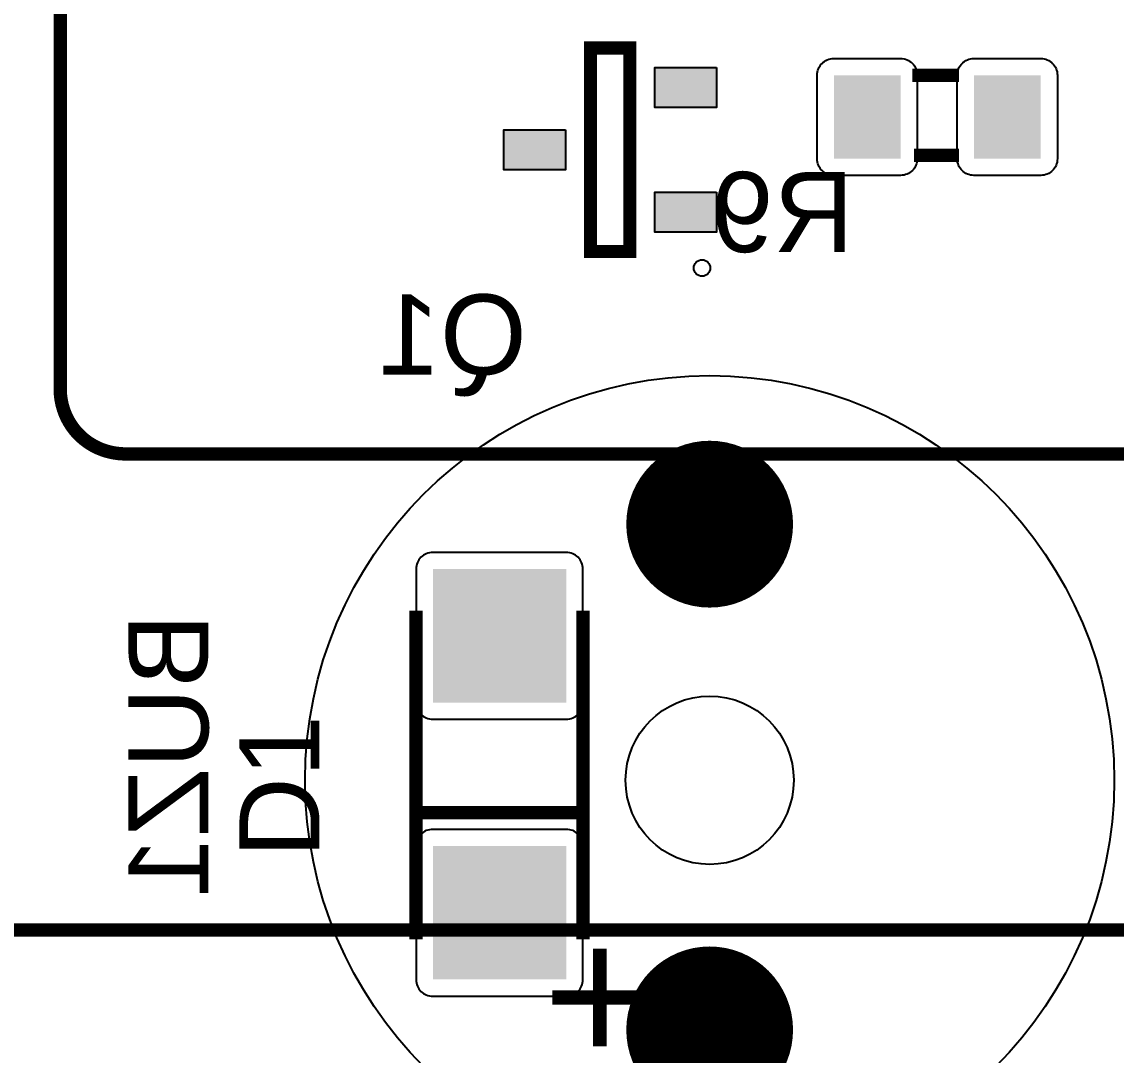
# Model space of a CAD drawing. Header units: inches. Extents: x 15 to 148, y 10 to 111.
# Drawn here: x 135.676 to 137.152, y 98.204 to 99.597 of the extents above; entities that cross this region are included whole.
import ezdxf

# ---------------------------------------------------------------- set-up
doc = ezdxf.new("R2010")
doc.units = ezdxf.units.IN
doc.header["$MEASUREMENT"] = 0
doc.layers.add('BLK_12AWG', color=7, linetype='Continuous')

# ---------------------------------------------------------------- blocks, each defined once
blk = doc.blocks.new('RPAD')
blk.add_trace([(-0.5, -0.5), (-0.5, 0.5), (0.5, -0.5), (0.5, 0.5)])
blk = doc.blocks.new('EPAD')
at = {"const_width": 0.5}
blk.add_lwpolyline([(-0.25, 0, 1), (0.25, 0, 1)], format="xyb", close=True, dxfattribs=at)
blk = doc.blocks.new('CEGHSD')
for points, const_width in [([(133.5812, 100.20293), (133.5812, 101.65962)], 0.008), ([(133.5812, 100.20293), (133.5812, 101.65962)], 0.008), ([(133.5812, 100.20293), (133.5812, 101.65962)], 0.008), ([(136.3371, 100.16356), (133.62057, 100.16356)], 0.008), ([(136.3371, 100.16356), (133.62057, 100.16356)], 0.008), ([(136.3371, 100.16356), (133.62057, 100.16356)], 0.008), ([(133.92275, 100.40688), (133.89913, 100.40688), (133.89913, 100.28483), (133.92275, 100.28483), (133.92275, 100.40688)], 0.00787), ([(133.92275, 100.40688), (133.89913, 100.40688), (133.89913, 100.28483), (133.92275, 100.28483), (133.92275, 100.40688)], 0.00787), ([(133.92275, 100.40688), (133.89913, 100.40688), (133.89913, 100.28483), (133.92275, 100.28483), (133.92275, 100.40688)], 0.00787), ([(134.12013, 100.39054), (134.09213, 100.39054)], 0.008), ([(134.12013, 100.39054), (134.09213, 100.39054)], 0.008), ([(134.12013, 100.39054), (134.09213, 100.39054)], 0.008), ([(134.12013, 100.34254), (134.09313, 100.34254)], 0.008), ([(134.12013, 100.34254), (134.09313, 100.34254)], 0.008), ([(134.12013, 100.34254), (134.09313, 100.34254)], 0.008), ([(133.5812, 100.20293), (133.5812, 100.2028), (133.5812, 100.20267), (133.5812, 100.20254), (133.5812, 100.20241), (133.5812, 100.20228), (133.5812, 100.20215), (133.58121, 100.20202), (133.58121, 100.2019), (133.58121, 100.20177), (133.58122, 100.20164), (133.58122, 100.20151), (133.58122, 100.20138), (133.58123, 100.20125), (133.58123, 100.20112), (133.58124, 100.201), (133.58125, 100.20087), (133.58125, 100.20074), (133.58126, 100.20061), (133.58127, 100.20049), (133.58127, 100.20036), (133.58128, 100.20023), (133.58129, 100.2001), (133.5813, 100.19998), (133.58131, 100.19985), (133.58132, 100.19972), (133.58133, 100.1996), (133.58134, 100.19947), (133.58135, 100.19934), (133.58136, 100.19922), (133.58137, 100.19909), (133.58138, 100.19896), (133.58139, 100.19884), (133.58141, 100.19871), (133.58142, 100.19859), (133.58143, 100.19846), (133.58145, 100.19834), (133.58146, 100.19821), (133.58148, 100.19809), (133.58149, 100.19796), (133.58151, 100.19784), (133.58152, 100.19771), (133.58153, 100.19765), (133.58154, 100.19759), (133.58155, 100.19746), (133.58157, 100.19734), (133.58159, 100.19721), (133.5816, 100.19709), (133.58162, 100.19697), (133.58164, 100.19684), (133.58166, 100.19672), (133.58168, 100.19659), (133.5817, 100.19647), (133.58172, 100.19635), (133.58176, 100.1961), (133.58178, 100.19598), (133.5818, 100.19586), (133.58182, 100.19573), (133.58183, 100.19567), (133.58184, 100.19561), (133.58186, 100.19549), (133.58189, 100.19537), (133.58193, 100.19512), (133.58196, 100.195), (133.58198, 100.19488), (133.582, 100.19476), (133.58203, 100.19464), (133.58205, 100.19452), (133.58208, 100.1944), (133.5821, 100.19428), (133.58213, 100.19415), (133.58216, 100.19403), (133.58218, 100.19391), (133.58221, 100.19379), (133.58224, 100.19367), (133.58227, 100.19355), (133.58229, 100.19343), (133.58232, 100.19331), (133.58235, 100.1932), (133.58238, 100.19308), (133.58241, 100.19296), (133.58244, 100.19284), (133.58247, 100.19272), (133.5825, 100.1926), (133.58253, 100.19248), (133.58256, 100.19236), (133.5826, 100.19225), (133.58263, 100.19213), (133.58266, 100.19201), (133.58269, 100.19189), (133.58273, 100.19177), (133.58276, 100.19166), (133.58279, 100.19154), (133.58286, 100.19131), (133.5829, 100.19119), (133.58293, 100.19107), (133.58297, 100.19096), (133.583, 100.19084), (133.58304, 100.19073), (133.58308, 100.19061), (133.58311, 100.19049), (133.58315, 100.19038), (133.58319, 100.19026), (133.58322, 100.19015), (133.58326, 100.19003), (133.5833, 100.18992), (133.58334, 100.1898), (133.58338, 100.18969), (133.58342, 100.18957), (133.58346, 100.18946), (133.5835, 100.18935), (133.58354, 100.18923), (133.58358, 100.18912), (133.58362, 100.18901), (133.58366, 100.18889), (133.58371, 100.18878), (133.58375, 100.18867), (133.58379, 100.18855), (133.58383, 100.18844), (133.58388, 100.18833), (133.58392, 100.18822), (133.58396, 100.1881), (133.58401, 100.18799), (133.58405, 100.18788), (133.5841, 100.18777), (133.58414, 100.18766), (133.58419, 100.18755), (133.58423, 100.18744), (133.58428, 100.18733), (133.58433, 100.18721), (133.58437, 100.1871), (133.58442, 100.18699), (133.58447, 100.18688), (133.58451, 100.18677), (133.58456, 100.18666), (133.58461, 100.18656), (133.58466, 100.18645), (133.58471, 100.18634), (133.58476, 100.18623), (133.58481, 100.18612), (133.58486, 100.18601), (133.58491, 100.1859), (133.58496, 100.18579), (133.58501, 100.18569), (133.58506, 100.18558), (133.58511, 100.18547), (133.58516, 100.18536), (133.58522, 100.18526), (133.58527, 100.18515), (133.58532, 100.18504), (133.58537, 100.18494), (133.58543, 100.18483), (133.58548, 100.18472), (133.58554, 100.18462), (133.58559, 100.18451), (133.58565, 100.18441), (133.5857, 100.1843), (133.58576, 100.1842), (133.58581, 100.18409), (133.58587, 100.18399), (133.58592, 100.18388), (133.58598, 100.18378), (133.58604, 100.18367), (133.58609, 100.18357), (133.58615, 100.18346), (133.58621, 100.18336), (133.58627, 100.18326), (133.58632, 100.18315), (133.58638, 100.18305), (133.58644, 100.18295), (133.5865, 100.18285), (133.58656, 100.18274), (133.58668, 100.18254), (133.58674, 100.18244), (133.5868, 100.18234), (133.58686, 100.18224), (133.58692, 100.18213), (133.58699, 100.18203), (133.58705, 100.18193), (133.58711, 100.18183), (133.58717, 100.18173), (133.58724, 100.18163), (133.5873, 100.18153), (133.58736, 100.18143), (133.58743, 100.18133), (133.58749, 100.18123), (133.58755, 100.18114), (133.58762, 100.18104), (133.58768, 100.18094), (133.58781, 100.18074), (133.58795, 100.18055), (133.58808, 100.18035), (133.58815, 100.18025), (133.58821, 100.18016), (133.58828, 100.18006), (133.58835, 100.17996), (133.58842, 100.17987), (133.58848, 100.17977), (133.58862, 100.17958), (133.58876, 100.17939), (133.58883, 100.1793), (133.5889, 100.1792), (133.58897, 100.17911), (133.58904, 100.17901), (133.58911, 100.17892), (133.58918, 100.17883), (133.58925, 100.17873), (133.58932, 100.17864), (133.5894, 100.17855), (133.58947, 100.17845), (133.58954, 100.17836), (133.58961, 100.17827), (133.58969, 100.17818), (133.58976, 100.17809), (133.58983, 100.17799), (133.58991, 100.1779), (133.58998, 100.17781), (133.59006, 100.17772), (133.59013, 100.17763), (133.59021, 100.17754), (133.59028, 100.17745), (133.59036, 100.17736), (133.59043, 100.17727), (133.59051, 100.17718), (133.59058, 100.17709), (133.59066, 100.177), (133.59074, 100.17691), (133.59081, 100.17682), (133.59089, 100.17674), (133.59097, 100.17665), (133.59105, 100.17656), (133.59113, 100.17647), (133.5912, 100.17639), (133.59128, 100.1763), (133.59136, 100.17621), (133.59144, 100.17613), (133.59152, 100.17604), (133.5916, 100.17595), (133.59168, 100.17587), (133.59176, 100.17578), (133.59184, 100.1757), (133.59192, 100.17561), (133.592, 100.17553), (133.59208, 100.17544), (133.59216, 100.17536), (133.59225, 100.17527), (133.59233, 100.17519), (133.59241, 100.17511), (133.59249, 100.17502), (133.59258, 100.17494), (133.59266, 100.17486), (133.59274, 100.17478), (133.59291, 100.17461), (133.59299, 100.17453), (133.59308, 100.17445), (133.59316, 100.17437), (133.59325, 100.17429), (133.59333, 100.1742), (133.59342, 100.17412), (133.5935, 100.17404), (133.59359, 100.17396), (133.59368, 100.17388), (133.59376, 100.17381), (133.59385, 100.17373), (133.59393, 100.17365), (133.59402, 100.17357), (133.59411, 100.17349), (133.59428, 100.17333), (133.59437, 100.17326), (133.59446, 100.17318), (133.59455, 100.1731), (133.59464, 100.17303), (133.59473, 100.17295), (133.59482, 100.17287), (133.5949, 100.1728), (133.59499, 100.17272), (133.59508, 100.17265), (133.59517, 100.17257), (133.59527, 100.1725), (133.59536, 100.17242), (133.59545, 100.17235), (133.59554, 100.17227), (133.59563, 100.1722), (133.59572, 100.17212), (133.59581, 100.17205), (133.5959, 100.17198), (133.596, 100.17191), (133.59609, 100.17183), (133.59618, 100.17176), (133.59627, 100.17169), (133.59646, 100.17155), (133.59665, 100.1714), (133.59674, 100.17133), (133.59684, 100.17126), (133.59693, 100.17119), (133.59703, 100.17112), (133.59712, 100.17105), (133.59722, 100.17099), (133.59731, 100.17092), (133.59741, 100.17085), (133.5975, 100.17078), (133.5976, 100.17071), (133.5977, 100.17064), (133.59779, 100.17058), (133.59789, 100.17051), (133.59799, 100.17044), (133.59808, 100.17038), (133.59818, 100.17031), (133.59828, 100.17024), (133.59838, 100.17018), (133.59848, 100.17011), (133.59857, 100.17005), (133.59867, 100.16998), (133.59877, 100.16992), (133.59887, 100.16985), (133.59897, 100.16979), (133.59907, 100.16973), (133.59917, 100.16966), (133.59927, 100.1696), (133.59937, 100.16954), (133.59947, 100.16947), (133.59957, 100.16941), (133.59967, 100.16935), (133.59977, 100.16929), (133.59987, 100.16923), (133.59997, 100.16917), (133.60007, 100.16911), (133.60018, 100.16905), (133.60028, 100.16899), (133.60038, 100.16893), (133.60048, 100.16887), (133.60058, 100.16881), (133.60069, 100.16875), (133.60079, 100.16869), (133.60089, 100.16863), (133.601, 100.16857), (133.6011, 100.16851), (133.6012, 100.16846), (133.60131, 100.1684), (133.60141, 100.16834), (133.60152, 100.16829), (133.60162, 100.16823), (133.60173, 100.16818), (133.60183, 100.16812), (133.60194, 100.16806), (133.60204, 100.16801), (133.60215, 100.16795), (133.60225, 100.1679), (133.60236, 100.16785), (133.60247, 100.16779), (133.60257, 100.16774), (133.60268, 100.16769), (133.60279, 100.16763), (133.60289, 100.16758), (133.603, 100.16753), (133.60311, 100.16748), (133.60321, 100.16743), (133.60332, 100.16737), (133.60343, 100.16732), (133.60354, 100.16727), (133.60365, 100.16722), (133.60376, 100.16717), (133.60386, 100.16712), (133.60397, 100.16707), (133.60408, 100.16702), (133.60419, 100.16698), (133.6043, 100.16693), (133.60441, 100.16688), (133.60452, 100.16683), (133.60463, 100.16678), (133.60474, 100.16674), (133.60485, 100.16669), (133.60496, 100.16664), (133.60507, 100.1666), (133.60518, 100.16655), (133.60529, 100.16651), (133.60541, 100.16646), (133.60552, 100.16642), (133.60563, 100.16637), (133.60574, 100.16633), (133.60585, 100.16628), (133.60596, 100.16624), (133.60608, 100.1662), (133.60619, 100.16615), (133.6063, 100.16611), (133.60641, 100.16607), (133.60653, 100.16603), (133.60664, 100.16599), (133.60675, 100.16594), (133.60687, 100.1659), (133.60698, 100.16586), (133.6071, 100.16582), (133.60721, 100.16578), (133.60732, 100.16574), (133.60744, 100.1657), (133.60755, 100.16567), (133.60767, 100.16563), (133.60778, 100.16559), (133.6079, 100.16555), (133.60801, 100.16551), (133.60813, 100.16548), (133.60825, 100.16544), (133.60836, 100.1654), (133.60848, 100.16537), (133.60859, 100.16533), (133.60871, 100.1653), (133.60883, 100.16526), (133.60894, 100.16523), (133.60906, 100.16519), (133.60918, 100.16516), (133.60929, 100.16512), (133.60941, 100.16509), (133.60953, 100.16506), (133.60965, 100.16502), (133.60976, 100.16499), (133.60988, 100.16496), (133.61, 100.16493), (133.61012, 100.1649), (133.61024, 100.16487), (133.61035, 100.16484), (133.61047, 100.1648), (133.61059, 100.16477), (133.61071, 100.16475), (133.61083, 100.16472), (133.61095, 100.16469), (133.61107, 100.16466), (133.61119, 100.16463), (133.61131, 100.1646), (133.61143, 100.16458), (133.61155, 100.16455), (133.61167, 100.16452), (133.61179, 100.16449), (133.61191, 100.16447), (133.61203, 100.16444), (133.61215, 100.16442), (133.61227, 100.16439), (133.61239, 100.16437), (133.61252, 100.16434), (133.61264, 100.16432), (133.61276, 100.1643), (133.61288, 100.16427), (133.613, 100.16425), (133.61313, 100.16423), (133.61325, 100.16421), (133.61337, 100.16418), (133.61349, 100.16416), (133.61361, 100.16414), (133.61374, 100.16412), (133.61386, 100.1641), (133.61398, 100.16408), (133.61411, 100.16406), (133.61423, 100.16404), (133.61435, 100.16402), (133.61448, 100.164), (133.6146, 100.16399), (133.61473, 100.16397), (133.61485, 100.16395), (133.61497, 100.16393), (133.6151, 100.16392), (133.61522, 100.1639), (133.61535, 100.16389), (133.61547, 100.16387), (133.6156, 100.16385), (133.61572, 100.16384), (133.61585, 100.16383), (133.61597, 100.16381), (133.6161, 100.1638), (133.61622, 100.16378), (133.61635, 100.16377), (133.61647, 100.16376), (133.6166, 100.16375), (133.61673, 100.16374), (133.61685, 100.16372), (133.61698, 100.16371), (133.61711, 100.1637), (133.61723, 100.16369), (133.61736, 100.16368), (133.61749, 100.16367), (133.61761, 100.16366), (133.61774, 100.16365), (133.61787, 100.16365), (133.61799, 100.16364), (133.61812, 100.16363), (133.61825, 100.16362), (133.61838, 100.16362), (133.6185, 100.16361), (133.61863, 100.1636), (133.61876, 100.1636), (133.61889, 100.16359), (133.61902, 100.16359), (133.61915, 100.16358), (133.61927, 100.16358), (133.6194, 100.16358), (133.61953, 100.16357), (133.61966, 100.16357), (133.61979, 100.16357), (133.61992, 100.16356), (133.62005, 100.16356), (133.62018, 100.16356), (133.62031, 100.16356), (133.62044, 100.16356), (133.62057, 100.16356)], 0.008), ([(133.5812, 100.20293), (133.5812, 100.2028), (133.5812, 100.20267), (133.5812, 100.20254), (133.5812, 100.20241), (133.5812, 100.20228), (133.5812, 100.20215), (133.58121, 100.20202), (133.58121, 100.2019), (133.58121, 100.20177), (133.58122, 100.20164), (133.58122, 100.20151), (133.58122, 100.20138), (133.58123, 100.20125), (133.58123, 100.20112), (133.58124, 100.201), (133.58125, 100.20087), (133.58125, 100.20074), (133.58126, 100.20061), (133.58127, 100.20049), (133.58127, 100.20036), (133.58128, 100.20023), (133.58129, 100.2001), (133.5813, 100.19998), (133.58131, 100.19985), (133.58132, 100.19972), (133.58133, 100.1996), (133.58134, 100.19947), (133.58135, 100.19934), (133.58136, 100.19922), (133.58137, 100.19909), (133.58138, 100.19896), (133.58139, 100.19884), (133.58141, 100.19871), (133.58142, 100.19859), (133.58143, 100.19846), (133.58145, 100.19834), (133.58146, 100.19821), (133.58148, 100.19809), (133.58149, 100.19796), (133.58151, 100.19784), (133.58152, 100.19771), (133.58153, 100.19765), (133.58154, 100.19759), (133.58155, 100.19746), (133.58157, 100.19734), (133.58159, 100.19721), (133.5816, 100.19709), (133.58162, 100.19697), (133.58164, 100.19684), (133.58166, 100.19672), (133.58168, 100.19659), (133.5817, 100.19647), (133.58172, 100.19635), (133.58176, 100.1961), (133.58178, 100.19598), (133.5818, 100.19586), (133.58182, 100.19573), (133.58183, 100.19567), (133.58184, 100.19561), (133.58186, 100.19549), (133.58189, 100.19537), (133.58193, 100.19512), (133.58196, 100.195), (133.58198, 100.19488), (133.582, 100.19476), (133.58203, 100.19464), (133.58205, 100.19452), (133.58208, 100.1944), (133.5821, 100.19428), (133.58213, 100.19415), (133.58216, 100.19403), (133.58218, 100.19391), (133.58221, 100.19379), (133.58224, 100.19367), (133.58227, 100.19355), (133.58229, 100.19343), (133.58232, 100.19331), (133.58235, 100.1932), (133.58238, 100.19308), (133.58241, 100.19296), (133.58244, 100.19284), (133.58247, 100.19272), (133.5825, 100.1926), (133.58253, 100.19248), (133.58256, 100.19236), (133.5826, 100.19225), (133.58263, 100.19213), (133.58266, 100.19201), (133.58269, 100.19189), (133.58273, 100.19177), (133.58276, 100.19166), (133.58279, 100.19154), (133.58286, 100.19131), (133.5829, 100.19119), (133.58293, 100.19107), (133.58297, 100.19096), (133.583, 100.19084), (133.58304, 100.19073), (133.58308, 100.19061), (133.58311, 100.19049), (133.58315, 100.19038), (133.58319, 100.19026), (133.58322, 100.19015), (133.58326, 100.19003), (133.5833, 100.18992), (133.58334, 100.1898), (133.58338, 100.18969), (133.58342, 100.18957), (133.58346, 100.18946), (133.5835, 100.18935), (133.58354, 100.18923), (133.58358, 100.18912), (133.58362, 100.18901), (133.58366, 100.18889), (133.58371, 100.18878), (133.58375, 100.18867), (133.58379, 100.18855), (133.58383, 100.18844), (133.58388, 100.18833), (133.58392, 100.18822), (133.58396, 100.1881), (133.58401, 100.18799), (133.58405, 100.18788), (133.5841, 100.18777), (133.58414, 100.18766), (133.58419, 100.18755), (133.58423, 100.18744), (133.58428, 100.18733), (133.58433, 100.18721), (133.58437, 100.1871), (133.58442, 100.18699), (133.58447, 100.18688), (133.58451, 100.18677), (133.58456, 100.18666), (133.58461, 100.18656), (133.58466, 100.18645), (133.58471, 100.18634), (133.58476, 100.18623), (133.58481, 100.18612), (133.58486, 100.18601), (133.58491, 100.1859), (133.58496, 100.18579), (133.58501, 100.18569), (133.58506, 100.18558), (133.58511, 100.18547), (133.58516, 100.18536), (133.58522, 100.18526), (133.58527, 100.18515), (133.58532, 100.18504), (133.58537, 100.18494), (133.58543, 100.18483), (133.58548, 100.18472), (133.58554, 100.18462), (133.58559, 100.18451), (133.58565, 100.18441), (133.5857, 100.1843), (133.58576, 100.1842), (133.58581, 100.18409), (133.58587, 100.18399), (133.58592, 100.18388), (133.58598, 100.18378), (133.58604, 100.18367), (133.58609, 100.18357), (133.58615, 100.18346), (133.58621, 100.18336), (133.58627, 100.18326), (133.58632, 100.18315), (133.58638, 100.18305), (133.58644, 100.18295), (133.5865, 100.18285), (133.58656, 100.18274), (133.58668, 100.18254), (133.58674, 100.18244), (133.5868, 100.18234), (133.58686, 100.18224), (133.58692, 100.18213), (133.58699, 100.18203), (133.58705, 100.18193), (133.58711, 100.18183), (133.58717, 100.18173), (133.58724, 100.18163), (133.5873, 100.18153), (133.58736, 100.18143), (133.58743, 100.18133), (133.58749, 100.18123), (133.58755, 100.18114), (133.58762, 100.18104), (133.58768, 100.18094), (133.58781, 100.18074), (133.58795, 100.18055), (133.58808, 100.18035), (133.58815, 100.18025), (133.58821, 100.18016), (133.58828, 100.18006), (133.58835, 100.17996), (133.58842, 100.17987), (133.58848, 100.17977), (133.58862, 100.17958), (133.58876, 100.17939), (133.58883, 100.1793), (133.5889, 100.1792), (133.58897, 100.17911), (133.58904, 100.17901), (133.58911, 100.17892), (133.58918, 100.17883), (133.58925, 100.17873), (133.58932, 100.17864), (133.5894, 100.17855), (133.58947, 100.17845), (133.58954, 100.17836), (133.58961, 100.17827), (133.58969, 100.17818), (133.58976, 100.17809), (133.58983, 100.17799), (133.58991, 100.1779), (133.58998, 100.17781), (133.59006, 100.17772), (133.59013, 100.17763), (133.59021, 100.17754), (133.59028, 100.17745), (133.59036, 100.17736), (133.59043, 100.17727), (133.59051, 100.17718), (133.59058, 100.17709), (133.59066, 100.177), (133.59074, 100.17691), (133.59081, 100.17682), (133.59089, 100.17674), (133.59097, 100.17665), (133.59105, 100.17656), (133.59113, 100.17647), (133.5912, 100.17639), (133.59128, 100.1763), (133.59136, 100.17621), (133.59144, 100.17613), (133.59152, 100.17604), (133.5916, 100.17595), (133.59168, 100.17587), (133.59176, 100.17578), (133.59184, 100.1757), (133.59192, 100.17561), (133.592, 100.17553), (133.59208, 100.17544), (133.59216, 100.17536), (133.59225, 100.17527), (133.59233, 100.17519), (133.59241, 100.17511), (133.59249, 100.17502), (133.59258, 100.17494), (133.59266, 100.17486), (133.59274, 100.17478), (133.59291, 100.17461), (133.59299, 100.17453), (133.59308, 100.17445), (133.59316, 100.17437), (133.59325, 100.17429), (133.59333, 100.1742), (133.59342, 100.17412), (133.5935, 100.17404), (133.59359, 100.17396), (133.59368, 100.17388), (133.59376, 100.17381), (133.59385, 100.17373), (133.59393, 100.17365), (133.59402, 100.17357), (133.59411, 100.17349), (133.59428, 100.17333), (133.59437, 100.17326), (133.59446, 100.17318), (133.59455, 100.1731), (133.59464, 100.17303), (133.59473, 100.17295), (133.59482, 100.17287), (133.5949, 100.1728), (133.59499, 100.17272), (133.59508, 100.17265), (133.59517, 100.17257), (133.59527, 100.1725), (133.59536, 100.17242), (133.59545, 100.17235), (133.59554, 100.17227), (133.59563, 100.1722), (133.59572, 100.17212), (133.59581, 100.17205), (133.5959, 100.17198), (133.596, 100.17191), (133.59609, 100.17183), (133.59618, 100.17176), (133.59627, 100.17169), (133.59646, 100.17155), (133.59665, 100.1714), (133.59674, 100.17133), (133.59684, 100.17126), (133.59693, 100.17119), (133.59703, 100.17112), (133.59712, 100.17105), (133.59722, 100.17099), (133.59731, 100.17092), (133.59741, 100.17085), (133.5975, 100.17078), (133.5976, 100.17071), (133.5977, 100.17064), (133.59779, 100.17058), (133.59789, 100.17051), (133.59799, 100.17044), (133.59808, 100.17038), (133.59818, 100.17031), (133.59828, 100.17024), (133.59838, 100.17018), (133.59848, 100.17011), (133.59857, 100.17005), (133.59867, 100.16998), (133.59877, 100.16992), (133.59887, 100.16985), (133.59897, 100.16979), (133.59907, 100.16973), (133.59917, 100.16966), (133.59927, 100.1696), (133.59937, 100.16954), (133.59947, 100.16947), (133.59957, 100.16941), (133.59967, 100.16935), (133.59977, 100.16929), (133.59987, 100.16923), (133.59997, 100.16917), (133.60007, 100.16911), (133.60018, 100.16905), (133.60028, 100.16899), (133.60038, 100.16893), (133.60048, 100.16887), (133.60058, 100.16881), (133.60069, 100.16875), (133.60079, 100.16869), (133.60089, 100.16863), (133.601, 100.16857), (133.6011, 100.16851), (133.6012, 100.16846), (133.60131, 100.1684), (133.60141, 100.16834), (133.60152, 100.16829), (133.60162, 100.16823), (133.60173, 100.16818), (133.60183, 100.16812), (133.60194, 100.16806), (133.60204, 100.16801), (133.60215, 100.16795), (133.60225, 100.1679), (133.60236, 100.16785), (133.60247, 100.16779), (133.60257, 100.16774), (133.60268, 100.16769), (133.60279, 100.16763), (133.60289, 100.16758), (133.603, 100.16753), (133.60311, 100.16748), (133.60321, 100.16743), (133.60332, 100.16737), (133.60343, 100.16732), (133.60354, 100.16727), (133.60365, 100.16722), (133.60376, 100.16717), (133.60386, 100.16712), (133.60397, 100.16707), (133.60408, 100.16702), (133.60419, 100.16698), (133.6043, 100.16693), (133.60441, 100.16688), (133.60452, 100.16683), (133.60463, 100.16678), (133.60474, 100.16674), (133.60485, 100.16669), (133.60496, 100.16664), (133.60507, 100.1666), (133.60518, 100.16655), (133.60529, 100.16651), (133.60541, 100.16646), (133.60552, 100.16642), (133.60563, 100.16637), (133.60574, 100.16633), (133.60585, 100.16628), (133.60596, 100.16624), (133.60608, 100.1662), (133.60619, 100.16615), (133.6063, 100.16611), (133.60641, 100.16607), (133.60653, 100.16603), (133.60664, 100.16599), (133.60675, 100.16594), (133.60687, 100.1659), (133.60698, 100.16586), (133.6071, 100.16582), (133.60721, 100.16578), (133.60732, 100.16574), (133.60744, 100.1657), (133.60755, 100.16567), (133.60767, 100.16563), (133.60778, 100.16559), (133.6079, 100.16555), (133.60801, 100.16551), (133.60813, 100.16548), (133.60825, 100.16544), (133.60836, 100.1654), (133.60848, 100.16537), (133.60859, 100.16533), (133.60871, 100.1653), (133.60883, 100.16526), (133.60894, 100.16523), (133.60906, 100.16519), (133.60918, 100.16516), (133.60929, 100.16512), (133.60941, 100.16509), (133.60953, 100.16506), (133.60965, 100.16502), (133.60976, 100.16499), (133.60988, 100.16496), (133.61, 100.16493), (133.61012, 100.1649), (133.61024, 100.16487), (133.61035, 100.16484), (133.61047, 100.1648), (133.61059, 100.16477), (133.61071, 100.16475), (133.61083, 100.16472), (133.61095, 100.16469), (133.61107, 100.16466), (133.61119, 100.16463), (133.61131, 100.1646), (133.61143, 100.16458), (133.61155, 100.16455), (133.61167, 100.16452), (133.61179, 100.16449), (133.61191, 100.16447), (133.61203, 100.16444), (133.61215, 100.16442), (133.61227, 100.16439), (133.61239, 100.16437), (133.61252, 100.16434), (133.61264, 100.16432), (133.61276, 100.1643), (133.61288, 100.16427), (133.613, 100.16425), (133.61313, 100.16423), (133.61325, 100.16421), (133.61337, 100.16418), (133.61349, 100.16416), (133.61361, 100.16414), (133.61374, 100.16412), (133.61386, 100.1641), (133.61398, 100.16408), (133.61411, 100.16406), (133.61423, 100.16404), (133.61435, 100.16402), (133.61448, 100.164), (133.6146, 100.16399), (133.61473, 100.16397), (133.61485, 100.16395), (133.61497, 100.16393), (133.6151, 100.16392), (133.61522, 100.1639), (133.61535, 100.16389), (133.61547, 100.16387), (133.6156, 100.16385), (133.61572, 100.16384), (133.61585, 100.16383), (133.61597, 100.16381), (133.6161, 100.1638), (133.61622, 100.16378), (133.61635, 100.16377), (133.61647, 100.16376), (133.6166, 100.16375), (133.61673, 100.16374), (133.61685, 100.16372), (133.61698, 100.16371), (133.61711, 100.1637), (133.61723, 100.16369), (133.61736, 100.16368), (133.61749, 100.16367), (133.61761, 100.16366), (133.61774, 100.16365), (133.61787, 100.16365), (133.61799, 100.16364), (133.61812, 100.16363), (133.61825, 100.16362), (133.61838, 100.16362), (133.6185, 100.16361), (133.61863, 100.1636), (133.61876, 100.1636), (133.61889, 100.16359), (133.61902, 100.16359), (133.61915, 100.16358), (133.61927, 100.16358), (133.6194, 100.16358), (133.61953, 100.16357), (133.61966, 100.16357), (133.61979, 100.16357), (133.61992, 100.16356), (133.62005, 100.16356), (133.62018, 100.16356), (133.62031, 100.16356), (133.62044, 100.16356), (133.62057, 100.16356)], 0.008), ([(133.5812, 100.20293), (133.5812, 100.2028), (133.5812, 100.20267), (133.5812, 100.20254), (133.5812, 100.20241), (133.5812, 100.20228), (133.5812, 100.20215), (133.58121, 100.20202), (133.58121, 100.2019), (133.58121, 100.20177), (133.58122, 100.20164), (133.58122, 100.20151), (133.58122, 100.20138), (133.58123, 100.20125), (133.58123, 100.20112), (133.58124, 100.201), (133.58125, 100.20087), (133.58125, 100.20074), (133.58126, 100.20061), (133.58127, 100.20049), (133.58127, 100.20036), (133.58128, 100.20023), (133.58129, 100.2001), (133.5813, 100.19998), (133.58131, 100.19985), (133.58132, 100.19972), (133.58133, 100.1996), (133.58134, 100.19947), (133.58135, 100.19934), (133.58136, 100.19922), (133.58137, 100.19909), (133.58138, 100.19896), (133.58139, 100.19884), (133.58141, 100.19871), (133.58142, 100.19859), (133.58143, 100.19846), (133.58145, 100.19834), (133.58146, 100.19821), (133.58148, 100.19809), (133.58149, 100.19796), (133.58151, 100.19784), (133.58152, 100.19771), (133.58153, 100.19765), (133.58154, 100.19759), (133.58155, 100.19746), (133.58157, 100.19734), (133.58159, 100.19721), (133.5816, 100.19709), (133.58162, 100.19697), (133.58164, 100.19684), (133.58166, 100.19672), (133.58168, 100.19659), (133.5817, 100.19647), (133.58172, 100.19635), (133.58176, 100.1961), (133.58178, 100.19598), (133.5818, 100.19586), (133.58182, 100.19573), (133.58183, 100.19567), (133.58184, 100.19561), (133.58186, 100.19549), (133.58189, 100.19537), (133.58193, 100.19512), (133.58196, 100.195), (133.58198, 100.19488), (133.582, 100.19476), (133.58203, 100.19464), (133.58205, 100.19452), (133.58208, 100.1944), (133.5821, 100.19428), (133.58213, 100.19415), (133.58216, 100.19403), (133.58218, 100.19391), (133.58221, 100.19379), (133.58224, 100.19367), (133.58227, 100.19355), (133.58229, 100.19343), (133.58232, 100.19331), (133.58235, 100.1932), (133.58238, 100.19308), (133.58241, 100.19296), (133.58244, 100.19284), (133.58247, 100.19272), (133.5825, 100.1926), (133.58253, 100.19248), (133.58256, 100.19236), (133.5826, 100.19225), (133.58263, 100.19213), (133.58266, 100.19201), (133.58269, 100.19189), (133.58273, 100.19177), (133.58276, 100.19166), (133.58279, 100.19154), (133.58286, 100.19131), (133.5829, 100.19119), (133.58293, 100.19107), (133.58297, 100.19096), (133.583, 100.19084), (133.58304, 100.19073), (133.58308, 100.19061), (133.58311, 100.19049), (133.58315, 100.19038), (133.58319, 100.19026), (133.58322, 100.19015), (133.58326, 100.19003), (133.5833, 100.18992), (133.58334, 100.1898), (133.58338, 100.18969), (133.58342, 100.18957), (133.58346, 100.18946), (133.5835, 100.18935), (133.58354, 100.18923), (133.58358, 100.18912), (133.58362, 100.18901), (133.58366, 100.18889), (133.58371, 100.18878), (133.58375, 100.18867), (133.58379, 100.18855), (133.58383, 100.18844), (133.58388, 100.18833), (133.58392, 100.18822), (133.58396, 100.1881), (133.58401, 100.18799), (133.58405, 100.18788), (133.5841, 100.18777), (133.58414, 100.18766), (133.58419, 100.18755), (133.58423, 100.18744), (133.58428, 100.18733), (133.58433, 100.18721), (133.58437, 100.1871), (133.58442, 100.18699), (133.58447, 100.18688), (133.58451, 100.18677), (133.58456, 100.18666), (133.58461, 100.18656), (133.58466, 100.18645), (133.58471, 100.18634), (133.58476, 100.18623), (133.58481, 100.18612), (133.58486, 100.18601), (133.58491, 100.1859), (133.58496, 100.18579), (133.58501, 100.18569), (133.58506, 100.18558), (133.58511, 100.18547), (133.58516, 100.18536), (133.58522, 100.18526), (133.58527, 100.18515), (133.58532, 100.18504), (133.58537, 100.18494), (133.58543, 100.18483), (133.58548, 100.18472), (133.58554, 100.18462), (133.58559, 100.18451), (133.58565, 100.18441), (133.5857, 100.1843), (133.58576, 100.1842), (133.58581, 100.18409), (133.58587, 100.18399), (133.58592, 100.18388), (133.58598, 100.18378), (133.58604, 100.18367), (133.58609, 100.18357), (133.58615, 100.18346), (133.58621, 100.18336), (133.58627, 100.18326), (133.58632, 100.18315), (133.58638, 100.18305), (133.58644, 100.18295), (133.5865, 100.18285), (133.58656, 100.18274), (133.58668, 100.18254), (133.58674, 100.18244), (133.5868, 100.18234), (133.58686, 100.18224), (133.58692, 100.18213), (133.58699, 100.18203), (133.58705, 100.18193), (133.58711, 100.18183), (133.58717, 100.18173), (133.58724, 100.18163), (133.5873, 100.18153), (133.58736, 100.18143), (133.58743, 100.18133), (133.58749, 100.18123), (133.58755, 100.18114), (133.58762, 100.18104), (133.58768, 100.18094), (133.58781, 100.18074), (133.58795, 100.18055), (133.58808, 100.18035), (133.58815, 100.18025), (133.58821, 100.18016), (133.58828, 100.18006), (133.58835, 100.17996), (133.58842, 100.17987), (133.58848, 100.17977), (133.58862, 100.17958), (133.58876, 100.17939), (133.58883, 100.1793), (133.5889, 100.1792), (133.58897, 100.17911), (133.58904, 100.17901), (133.58911, 100.17892), (133.58918, 100.17883), (133.58925, 100.17873), (133.58932, 100.17864), (133.5894, 100.17855), (133.58947, 100.17845), (133.58954, 100.17836), (133.58961, 100.17827), (133.58969, 100.17818), (133.58976, 100.17809), (133.58983, 100.17799), (133.58991, 100.1779), (133.58998, 100.17781), (133.59006, 100.17772), (133.59013, 100.17763), (133.59021, 100.17754), (133.59028, 100.17745), (133.59036, 100.17736), (133.59043, 100.17727), (133.59051, 100.17718), (133.59058, 100.17709), (133.59066, 100.177), (133.59074, 100.17691), (133.59081, 100.17682), (133.59089, 100.17674), (133.59097, 100.17665), (133.59105, 100.17656), (133.59113, 100.17647), (133.5912, 100.17639), (133.59128, 100.1763), (133.59136, 100.17621), (133.59144, 100.17613), (133.59152, 100.17604), (133.5916, 100.17595), (133.59168, 100.17587), (133.59176, 100.17578), (133.59184, 100.1757), (133.59192, 100.17561), (133.592, 100.17553), (133.59208, 100.17544), (133.59216, 100.17536), (133.59225, 100.17527), (133.59233, 100.17519), (133.59241, 100.17511), (133.59249, 100.17502), (133.59258, 100.17494), (133.59266, 100.17486), (133.59274, 100.17478), (133.59291, 100.17461), (133.59299, 100.17453), (133.59308, 100.17445), (133.59316, 100.17437), (133.59325, 100.17429), (133.59333, 100.1742), (133.59342, 100.17412), (133.5935, 100.17404), (133.59359, 100.17396), (133.59368, 100.17388), (133.59376, 100.17381), (133.59385, 100.17373), (133.59393, 100.17365), (133.59402, 100.17357), (133.59411, 100.17349), (133.59428, 100.17333), (133.59437, 100.17326), (133.59446, 100.17318), (133.59455, 100.1731), (133.59464, 100.17303), (133.59473, 100.17295), (133.59482, 100.17287), (133.5949, 100.1728), (133.59499, 100.17272), (133.59508, 100.17265), (133.59517, 100.17257), (133.59527, 100.1725), (133.59536, 100.17242), (133.59545, 100.17235), (133.59554, 100.17227), (133.59563, 100.1722), (133.59572, 100.17212), (133.59581, 100.17205), (133.5959, 100.17198), (133.596, 100.17191), (133.59609, 100.17183), (133.59618, 100.17176), (133.59627, 100.17169), (133.59646, 100.17155), (133.59665, 100.1714), (133.59674, 100.17133), (133.59684, 100.17126), (133.59693, 100.17119), (133.59703, 100.17112), (133.59712, 100.17105), (133.59722, 100.17099), (133.59731, 100.17092), (133.59741, 100.17085), (133.5975, 100.17078), (133.5976, 100.17071), (133.5977, 100.17064), (133.59779, 100.17058), (133.59789, 100.17051), (133.59799, 100.17044), (133.59808, 100.17038), (133.59818, 100.17031), (133.59828, 100.17024), (133.59838, 100.17018), (133.59848, 100.17011), (133.59857, 100.17005), (133.59867, 100.16998), (133.59877, 100.16992), (133.59887, 100.16985), (133.59897, 100.16979), (133.59907, 100.16973), (133.59917, 100.16966), (133.59927, 100.1696), (133.59937, 100.16954), (133.59947, 100.16947), (133.59957, 100.16941), (133.59967, 100.16935), (133.59977, 100.16929), (133.59987, 100.16923), (133.59997, 100.16917), (133.60007, 100.16911), (133.60018, 100.16905), (133.60028, 100.16899), (133.60038, 100.16893), (133.60048, 100.16887), (133.60058, 100.16881), (133.60069, 100.16875), (133.60079, 100.16869), (133.60089, 100.16863), (133.601, 100.16857), (133.6011, 100.16851), (133.6012, 100.16846), (133.60131, 100.1684), (133.60141, 100.16834), (133.60152, 100.16829), (133.60162, 100.16823), (133.60173, 100.16818), (133.60183, 100.16812), (133.60194, 100.16806), (133.60204, 100.16801), (133.60215, 100.16795), (133.60225, 100.1679), (133.60236, 100.16785), (133.60247, 100.16779), (133.60257, 100.16774), (133.60268, 100.16769), (133.60279, 100.16763), (133.60289, 100.16758), (133.603, 100.16753), (133.60311, 100.16748), (133.60321, 100.16743), (133.60332, 100.16737), (133.60343, 100.16732), (133.60354, 100.16727), (133.60365, 100.16722), (133.60376, 100.16717), (133.60386, 100.16712), (133.60397, 100.16707), (133.60408, 100.16702), (133.60419, 100.16698), (133.6043, 100.16693), (133.60441, 100.16688), (133.60452, 100.16683), (133.60463, 100.16678), (133.60474, 100.16674), (133.60485, 100.16669), (133.60496, 100.16664), (133.60507, 100.1666), (133.60518, 100.16655), (133.60529, 100.16651), (133.60541, 100.16646), (133.60552, 100.16642), (133.60563, 100.16637), (133.60574, 100.16633), (133.60585, 100.16628), (133.60596, 100.16624), (133.60608, 100.1662), (133.60619, 100.16615), (133.6063, 100.16611), (133.60641, 100.16607), (133.60653, 100.16603), (133.60664, 100.16599), (133.60675, 100.16594), (133.60687, 100.1659), (133.60698, 100.16586), (133.6071, 100.16582), (133.60721, 100.16578), (133.60732, 100.16574), (133.60744, 100.1657), (133.60755, 100.16567), (133.60767, 100.16563), (133.60778, 100.16559), (133.6079, 100.16555), (133.60801, 100.16551), (133.60813, 100.16548), (133.60825, 100.16544), (133.60836, 100.1654), (133.60848, 100.16537), (133.60859, 100.16533), (133.60871, 100.1653), (133.60883, 100.16526), (133.60894, 100.16523), (133.60906, 100.16519), (133.60918, 100.16516), (133.60929, 100.16512), (133.60941, 100.16509), (133.60953, 100.16506), (133.60965, 100.16502), (133.60976, 100.16499), (133.60988, 100.16496), (133.61, 100.16493), (133.61012, 100.1649), (133.61024, 100.16487), (133.61035, 100.16484), (133.61047, 100.1648), (133.61059, 100.16477), (133.61071, 100.16475), (133.61083, 100.16472), (133.61095, 100.16469), (133.61107, 100.16466), (133.61119, 100.16463), (133.61131, 100.1646), (133.61143, 100.16458), (133.61155, 100.16455), (133.61167, 100.16452), (133.61179, 100.16449), (133.61191, 100.16447), (133.61203, 100.16444), (133.61215, 100.16442), (133.61227, 100.16439), (133.61239, 100.16437), (133.61252, 100.16434), (133.61264, 100.16432), (133.61276, 100.1643), (133.61288, 100.16427), (133.613, 100.16425), (133.61313, 100.16423), (133.61325, 100.16421), (133.61337, 100.16418), (133.61349, 100.16416), (133.61361, 100.16414), (133.61374, 100.16412), (133.61386, 100.1641), (133.61398, 100.16408), (133.61411, 100.16406), (133.61423, 100.16404), (133.61435, 100.16402), (133.61448, 100.164), (133.6146, 100.16399), (133.61473, 100.16397), (133.61485, 100.16395), (133.61497, 100.16393), (133.6151, 100.16392), (133.61522, 100.1639), (133.61535, 100.16389), (133.61547, 100.16387), (133.6156, 100.16385), (133.61572, 100.16384), (133.61585, 100.16383), (133.61597, 100.16381), (133.6161, 100.1638), (133.61622, 100.16378), (133.61635, 100.16377), (133.61647, 100.16376), (133.6166, 100.16375), (133.61673, 100.16374), (133.61685, 100.16372), (133.61698, 100.16371), (133.61711, 100.1637), (133.61723, 100.16369), (133.61736, 100.16368), (133.61749, 100.16367), (133.61761, 100.16366), (133.61774, 100.16365), (133.61787, 100.16365), (133.61799, 100.16364), (133.61812, 100.16363), (133.61825, 100.16362), (133.61838, 100.16362), (133.6185, 100.16361), (133.61863, 100.1636), (133.61876, 100.1636), (133.61889, 100.16359), (133.61902, 100.16359), (133.61915, 100.16358), (133.61927, 100.16358), (133.6194, 100.16358), (133.61953, 100.16357), (133.61966, 100.16357), (133.61979, 100.16357), (133.61992, 100.16356), (133.62005, 100.16356), (133.62018, 100.16356), (133.62031, 100.16356), (133.62044, 100.16356), (133.62057, 100.16356)], 0.008), ([(133.79465, 100.06951), (133.79465, 99.87251)], 0.008), ([(133.79465, 100.06951), (133.79465, 99.87251)], 0.008), ([(133.79465, 100.06951), (133.79465, 99.87251)], 0.008), ([(133.89465, 99.87251), (133.89465, 100.06951)], 0.008), ([(133.89465, 99.87251), (133.89465, 100.06951)], 0.008), ([(133.89465, 99.87251), (133.89465, 100.06951)], 0.008), ([(133.79465, 99.94851), (133.89465, 99.94851)], 0.008), ([(133.79465, 99.94851), (133.89465, 99.94851)], 0.008), ([(133.79465, 99.94851), (133.89465, 99.94851)], 0.008), ([(136.69143, 99.87813), (133.26624, 99.87813)], 0.008), ([(136.69143, 99.87813), (133.26624, 99.87813)], 0.008), ([(136.69143, 99.87813), (133.26624, 99.87813)], 0.008)]:
    blk.add_lwpolyline(points, dxfattribs=dict(const_width=const_width))
for points in [[(134.08513, 100.33054), (134.04513, 100.33054), (134.04409, 100.33059), (134.04308, 100.33074), (134.04211, 100.33098), (134.04119, 100.33131), (134.04031, 100.33172), (134.03949, 100.33222), (134.03872, 100.33279), (134.03802, 100.33343), (134.03738, 100.33413), (134.03681, 100.3349), (134.03631, 100.33572), (134.0359, 100.3366), (134.03557, 100.33753), (134.03532, 100.33849), (134.03518, 100.3395), (134.03513, 100.34054), (134.03513, 100.39054), (134.03518, 100.39158), (134.03532, 100.39258), (134.03557, 100.39355), (134.0359, 100.39447), (134.03631, 100.39535), (134.03681, 100.39617), (134.03738, 100.39694), (134.03802, 100.39765), (134.03872, 100.39829), (134.03949, 100.39886), (134.04031, 100.39935), (134.04119, 100.39976), (134.04211, 100.4001), (134.04308, 100.40034), (134.04409, 100.40049), (134.04513, 100.40054), (134.08513, 100.40054), (134.08616, 100.40049), (134.08717, 100.40034), (134.08814, 100.4001), (134.08906, 100.39976), (134.08994, 100.39935), (134.09076, 100.39886), (134.09153, 100.39829), (134.09223, 100.39765), (134.09287, 100.39694), (134.09344, 100.39617), (134.09394, 100.39535), (134.09435, 100.39447), (134.09468, 100.39355), (134.09493, 100.39258), (134.09507, 100.39158), (134.09513, 100.39054), (134.09513, 100.34054), (134.09507, 100.3395), (134.09493, 100.33849), (134.09468, 100.33753), (134.09435, 100.3366), (134.09394, 100.33572), (134.09344, 100.3349), (134.09287, 100.33413), (134.09223, 100.33343), (134.09153, 100.33279), (134.09076, 100.33222), (134.08994, 100.33172), (134.08906, 100.33131), (134.08814, 100.33098), (134.08717, 100.33074), (134.08616, 100.33059), (134.08513, 100.33054)], [(134.16913, 100.33054), (134.12913, 100.33054), (134.12809, 100.33059), (134.12708, 100.33074), (134.12611, 100.33098), (134.12519, 100.33131), (134.12431, 100.33172), (134.12349, 100.33222), (134.12272, 100.33279), (134.12202, 100.33343), (134.12138, 100.33413), (134.12081, 100.3349), (134.12031, 100.33572), (134.1199, 100.3366), (134.11957, 100.33753), (134.11932, 100.33849), (134.11918, 100.3395), (134.11913, 100.34054), (134.11913, 100.39054), (134.11918, 100.39158), (134.11932, 100.39258), (134.11957, 100.39355), (134.1199, 100.39447), (134.12031, 100.39535), (134.12081, 100.39617), (134.12138, 100.39694), (134.12202, 100.39765), (134.12272, 100.39829), (134.12349, 100.39886), (134.12431, 100.39935), (134.12519, 100.39976), (134.12611, 100.4001), (134.12708, 100.40034), (134.12809, 100.40049), (134.12913, 100.40054), (134.16913, 100.40054), (134.17016, 100.40049), (134.17117, 100.40034), (134.17214, 100.4001), (134.17306, 100.39976), (134.17394, 100.39935), (134.17476, 100.39886), (134.17553, 100.39829), (134.17623, 100.39765), (134.17687, 100.39694), (134.17744, 100.39617), (134.17794, 100.39535), (134.17835, 100.39447), (134.17868, 100.39355), (134.17893, 100.39258), (134.17907, 100.39158), (134.17913, 100.39054), (134.17913, 100.34054), (134.17907, 100.3395), (134.17893, 100.33849), (134.17868, 100.33753), (134.17835, 100.3366), (134.17794, 100.33572), (134.17744, 100.3349), (134.17687, 100.33413), (134.17623, 100.33343), (134.17553, 100.33279), (134.17476, 100.33222), (134.17394, 100.33172), (134.17306, 100.33131), (134.17214, 100.33098), (134.17117, 100.33074), (134.17016, 100.33059), (134.16913, 100.33054)], [(133.97471, 100.39525), (133.97471, 100.37125), (133.93771, 100.37125), (133.93771, 100.39525), (133.97471, 100.39525)], [(133.88416, 100.35785), (133.88416, 100.33385), (133.84716, 100.33385), (133.84716, 100.35785), (133.88416, 100.35785)], [(133.97471, 100.32045), (133.97471, 100.29645), (133.93771, 100.29645), (133.93771, 100.32045), (133.97471, 100.32045)], [(133.79465, 100.09451), (133.79465, 100.01451), (133.7947, 100.01347), (133.79485, 100.01247), (133.79509, 100.0115), (133.79542, 100.01058), (133.79584, 100.0097), (133.79633, 100.00888), (133.7969, 100.00811), (133.79754, 100.0074), (133.79825, 100.00676), (133.79902, 100.00619), (133.79984, 100.0057), (133.80072, 100.00528), (133.80164, 100.00495), (133.80261, 100.00471), (133.80361, 100.00456), (133.80465, 100.00451), (133.88465, 100.00451), (133.88569, 100.00456), (133.8867, 100.00471), (133.88766, 100.00495), (133.88859, 100.00528), (133.88946, 100.0057), (133.89029, 100.00619), (133.89106, 100.00676), (133.89176, 100.0074), (133.8924, 100.00811), (133.89297, 100.00888), (133.89347, 100.0097), (133.89388, 100.01058), (133.89421, 100.0115), (133.89445, 100.01247), (133.8946, 100.01347), (133.89465, 100.01451), (133.89465, 100.09451), (133.8946, 100.09555), (133.89445, 100.09656), (133.89421, 100.09752), (133.89388, 100.09845), (133.89347, 100.09932), (133.89297, 100.10015), (133.8924, 100.10092), (133.89176, 100.10162), (133.89106, 100.10226), (133.89029, 100.10283), (133.88946, 100.10333), (133.88859, 100.10374), (133.88766, 100.10407), (133.8867, 100.10431), (133.88569, 100.10446), (133.88465, 100.10451), (133.80465, 100.10451), (133.80361, 100.10446), (133.80261, 100.10431), (133.80164, 100.10407), (133.80072, 100.10374), (133.79984, 100.10333), (133.79902, 100.10283), (133.79825, 100.10226), (133.79754, 100.10162), (133.7969, 100.10092), (133.79633, 100.10015), (133.79584, 100.09932), (133.79542, 100.09845), (133.79509, 100.09752), (133.79485, 100.09656), (133.7947, 100.09555), (133.79465, 100.09451)], [(133.79465, 99.92851), (133.79465, 99.84851), (133.7947, 99.84747), (133.79485, 99.84647), (133.79509, 99.8455), (133.79542, 99.84458), (133.79584, 99.8437), (133.79633, 99.84288), (133.7969, 99.84211), (133.79754, 99.8414), (133.79825, 99.84076), (133.79902, 99.84019), (133.79984, 99.8397), (133.80072, 99.83928), (133.80164, 99.83895), (133.80261, 99.83871), (133.80361, 99.83856), (133.80465, 99.83851), (133.88465, 99.83851), (133.88569, 99.83856), (133.8867, 99.83871), (133.88766, 99.83895), (133.88859, 99.83928), (133.88946, 99.8397), (133.89029, 99.84019), (133.89106, 99.84076), (133.89176, 99.8414), (133.8924, 99.84211), (133.89297, 99.84288), (133.89347, 99.8437), (133.89388, 99.84458), (133.89421, 99.8455), (133.89445, 99.84647), (133.8946, 99.84747), (133.89465, 99.84851), (133.89465, 99.92851), (133.8946, 99.92955), (133.89445, 99.93056), (133.89421, 99.93152), (133.89388, 99.93245), (133.89347, 99.93332), (133.89297, 99.93415), (133.8924, 99.93492), (133.89176, 99.93562), (133.89106, 99.93626), (133.89029, 99.93683), (133.88946, 99.93733), (133.88859, 99.93774), (133.88766, 99.93807), (133.8867, 99.93831), (133.88569, 99.93846), (133.88465, 99.93851), (133.80465, 99.93851), (133.80361, 99.93846), (133.80261, 99.93831), (133.80164, 99.93807), (133.80072, 99.93774), (133.79984, 99.93733), (133.79902, 99.93683), (133.79825, 99.93626), (133.79754, 99.93562), (133.7969, 99.93492), (133.79633, 99.93415), (133.79584, 99.93332), (133.79542, 99.93245), (133.79509, 99.93152), (133.79485, 99.93056), (133.7947, 99.92955), (133.79465, 99.92851)]]:
    blk.add_lwpolyline(points, close=True)
for centre, radius in [((133.96605, 100.27499), 0.00492), ((133.96605, 100.27499), 0.00492), ((133.96605, 100.27499), 0.00492), ((133.97064, 99.9679), 0.24257), ((133.97064, 99.9679), 0.24257), ((133.97064, 99.9679), 0.24257), ((133.97064, 99.9679), 0.05042), ((133.97064, 99.9679), 0.05042), ((133.97064, 99.9679), 0.05042)]:
    blk.add_circle(centre, radius)
for p, xscale, yscale, rotation in [((133.95621, 100.38325), 0.024, 0.037, 90), ((134.06513, 100.36554), 0.04, 0.05, 180), ((134.14913, 100.36554), 0.04, 0.05, 180), ((133.86566, 100.34585), 0.024, 0.037, 90), ((133.95621, 100.30845), 0.024, 0.037, 90), ((133.84465, 100.05451), 0.08, 0.08, 270), ((133.84465, 99.88851), 0.08, 0.08, 270)]:
    blk.add_blockref('RPAD', p, dxfattribs=dict(xscale=xscale, yscale=yscale, rotation=rotation))
at = {"xscale": 0.1, "yscale": 0.1}
for p in [(133.97064, 100.12144), (133.97064, 99.81829)]:
    blk.add_blockref('EPAD', p, dxfattribs=at)
at = {"text_generation_flag": 2, "width": 1.041667}
for s, p in [('R9', (134.05713, 100.28454)), ('R9', (134.05713, 100.28454)), ('R9', (134.05713, 100.28454)), ('Q1', (133.86094, 100.21114)), ('Q1', (133.86094, 100.21114)), ('Q1', (133.86094, 100.21114))]:
    blk.add_text(s, height=0.048, dxfattribs=at).set_placement(p)
at = {"text_generation_flag": 2}
for s, height, rotation, width, p in [('BUZ1', 0.048, 90, 1.041667, (133.67007, 100.0679)), ('BUZ1', 0.048, 90, 1.041667, (133.67007, 100.0679)), ('BUZ1', 0.048, 90, 1.041667, (133.67007, 100.0679)), ('+', 0.08, 270, 1.125, (133.86615, 99.80254)), ('+', 0.08, 270, 1.125, (133.86615, 99.80254)), ('+', 0.08, 270, 1.125, (133.86615, 99.80254))]:
    blk.add_text(s, height=height, rotation=rotation, dxfattribs=dict(at, width=width)).set_placement(p)
at = {"width": 1.041667}
blk.add_text('D1', height=0.048, rotation=90, dxfattribs=at).set_placement((133.73665, 99.92151))
blk.add_text('D1', height=0.048, rotation=90, dxfattribs=at).set_placement((133.73665, 99.92151))
blk.add_text('D1', height=0.048, rotation=90, dxfattribs=at).set_placement((133.73665, 99.92151))

msp = doc.modelspace()

# ---------------------------------------------------------------- block references
at = {"layer": 'BLK_12AWG', "xscale": 2.25, "yscale": 2.25, "zscale": 2.25}
msp.add_blockref('CEGHSD', (-164.8303, -126.3532), dxfattribs=at)

doc.saveas('drawing.dxf')
